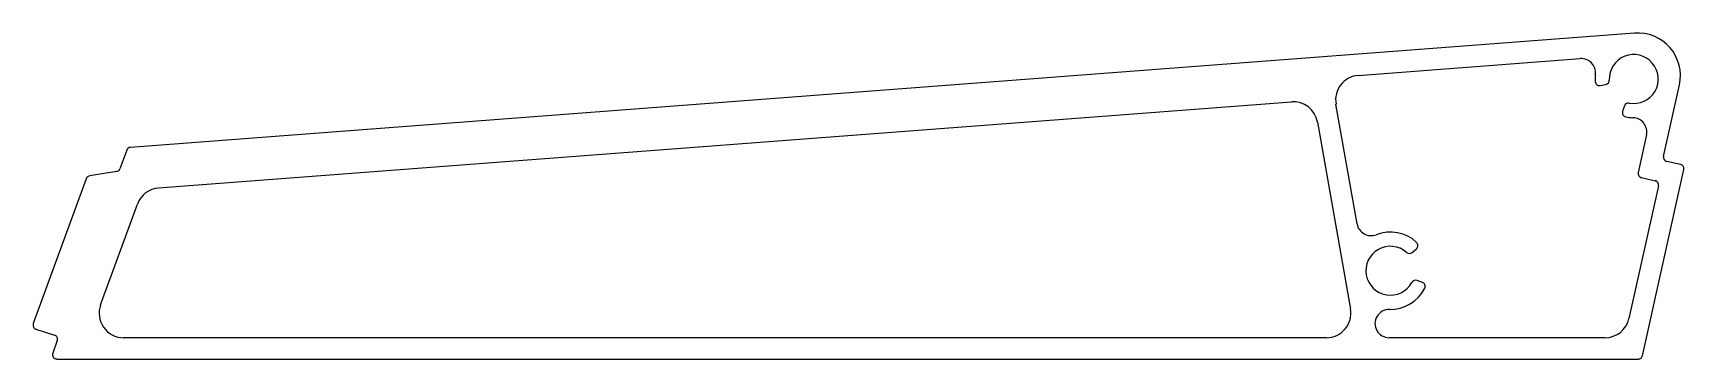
# Model space of a CAD drawing. Extents: x -73 to 75, y -5 to 24.
import ezdxf

# ---------------------------------------------------------------- set-up
doc = ezdxf.new("R2010")
doc.units = 0
doc.header["$MEASUREMENT"] = 0
doc.layers.get('0').update_dxf_attribs({"linetype": 'CONTINUOUS'})

msp = doc.modelspace()

# ---------------------------------------------------------------- linework, layer by layer
for p, q in [((70.38, 24.17), (-64.11, 13.94)), ((45.67, 20.38), (65.52, 21.89)), ((67.31, 19.48), (67.81, 19.58)), ((72.97, 13.13), (74.39, 19.55)), ((-61.6, 10.31), (39.71, 18.02)), ((45.57, 7.09), (43.68, 17.82)), ((69.48, 17.65), (69.31, 17.17)), ((42.03, 16.21), (44.98, -0.53)), ((71.44, 15.05), (70.7, 11.69)), ((-64.44, 13.69), (-65.05, 12.03)), ((71.1, -4.71), (74.79, 11.95)), ((74.5, 12.41), (73.26, 12.68)), ((-68.08, 11.14), (-72.8, -1.84)), ((-65.34, 11.78), (-67.78, 11.38)), ((72.52, 10.5), (69.88, -1.38)), ((70.99, 11.23), (72.23, 10.96)), ((-66.78, -0.16), (-63.49, 8.87)), ((50.48, 4.53), (50.88, 4.86)), ((51.41, 1.85), (50.93, 2.03)), ((-72.56, -2.34), (-70.89, -2.86)), ((-70.65, -3.36), (-71.06, -4.49)), ((42.82, -3.1), (-64.72, -3.1)), ((67.74, -3.1), (48.44, -3.1)), ((-70.7, -5.01), (70.72, -5.01))]:
    msp.add_line(p, q)
for centre, radius, start, end in [((70.67, 20.37), 3.81, 347.5, 94.3508), ((70.31, 20.06), 2.19, 259.445, 182.4058), ((65.61, 20.62), 1.27, 353.126, 94.3508), ((45.84, 18.2), 2.19, 94.3515, 190), ((70.31, 20.06), 3.46, 173.1282, 183.8196), ((67.24, 19.85), 0.381, 183.8244, 280.9254), ((67.74, 19.95), 0.381, 280.932, 2.4058), ((39.87, 15.83), 2.19, 10.0026, 94.3515), ((69.84, 17.53), 0.381, 79.445, 160.9297), ((69.67, 17.05), 0.381, 160.9254, 258.0317), ((70.31, 20.06), 3.46, 258.0317, 268.7232), ((70.2, 15.33), 1.27, 347.5, 88.7232), ((-64.09, 13.56), 0.381, 94.3508, 160), ((-65.41, 12.16), 0.381, 279.3508, 340.0028), ((73.34, 13.05), 0.381, 167.5, 257.5), ((74.42, 12.03), 0.381, 347.5, 77.5), ((-67.72, 11), 0.381, 99.3557, 160.0028), ((71.07, 11.6), 0.381, 167.5, 257.5), ((72.14, 10.59), 0.381, 347.5, 77.5), ((-61.43, 8.12), 2.19, 94.3525, 160.0026), ((46.82, 7.31), 1.27, 190, 291.2232), ((48.54, 2.9), 3.46, 47.1063, 111.2232), ((48.54, 2.9), 2.19, 48.5191, 331.4804), ((50.24, 4.83), 0.381, 228.5227, 310.0033), ((50.63, 5.16), 0.381, 310.0033, 47.1063), ((50.8, 1.67), 0.381, 70, 151.4804), ((51.28, 1.5), 0.381, 332.8937, 70.0028), ((48.54, 2.9), 3.46, 268.7768, 332.8937), ((-64.72, -0.91), 2.19, 160, 270.001), ((42.82, -0.91), 2.19, 270, 10), ((48.44, -1.83), 1.27, 88.7768, 270), ((67.74, -0.91), 2.19, 270.0011, 347.5), ((-72.44, -1.97), 0.381, 160.0028, 252.5), ((-71.01, -3.22), 0.381, 340.0028, 72.5), ((-70.7, -4.62), 0.381, 160, 270.002), ((70.72, -4.62), 0.381, 270.0019, 347.5)]:
    msp.add_arc(centre, radius, start, end)

doc.saveas('drawing.dxf')
